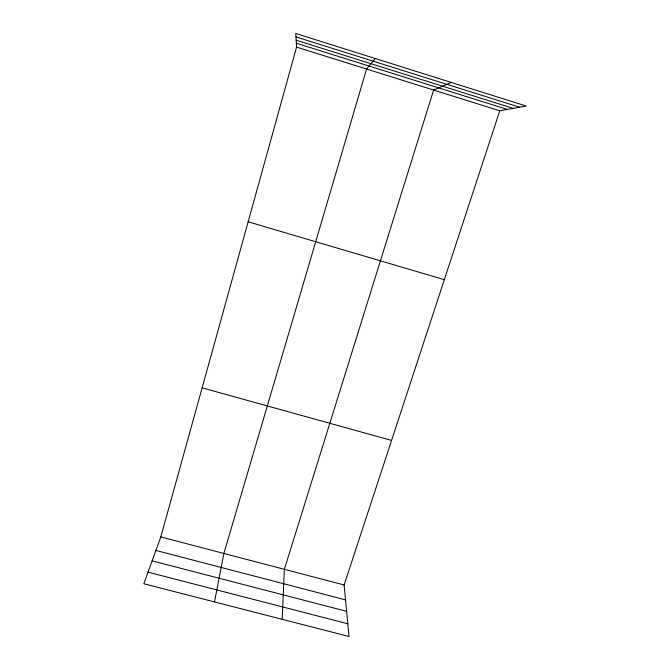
<?xml version="1.0" encoding="UTF-8"?>
<svg xmlns="http://www.w3.org/2000/svg" width="670" height="670" viewBox="0 0 670 670"><rect width="100%" height="100%" fill="white"/><g stroke="black" fill="none" stroke-linecap="round" stroke-linejoin="round"><path stroke-width="1" d="M282.204 619.323L284.356 569.316L433.616 90.056L451.295 82.452M214.509 601.92L223.872 553.462L366.582 69.043L375.284 58.524M499.77 110.785L344.129 584.977L349.02 636.5L143.824 583.746L160.808 536.938L296.576 47.101L295.755 33.5L526.176 106.019L499.77 110.785L296.576 47.101M152.132 560.857L346.633 611.333M148.028 572.163L347.805 623.77M155.909 550.447L345.544 599.868M160.808 536.938L344.129 584.977M202.131 387.846L391.582 440.425M248.151 221.812L444.336 279.675M295.956 36.909L519.585 107.208M296.157 40.2L513.187 108.364M296.341 43.223L507.324 109.428"/></g></svg>
